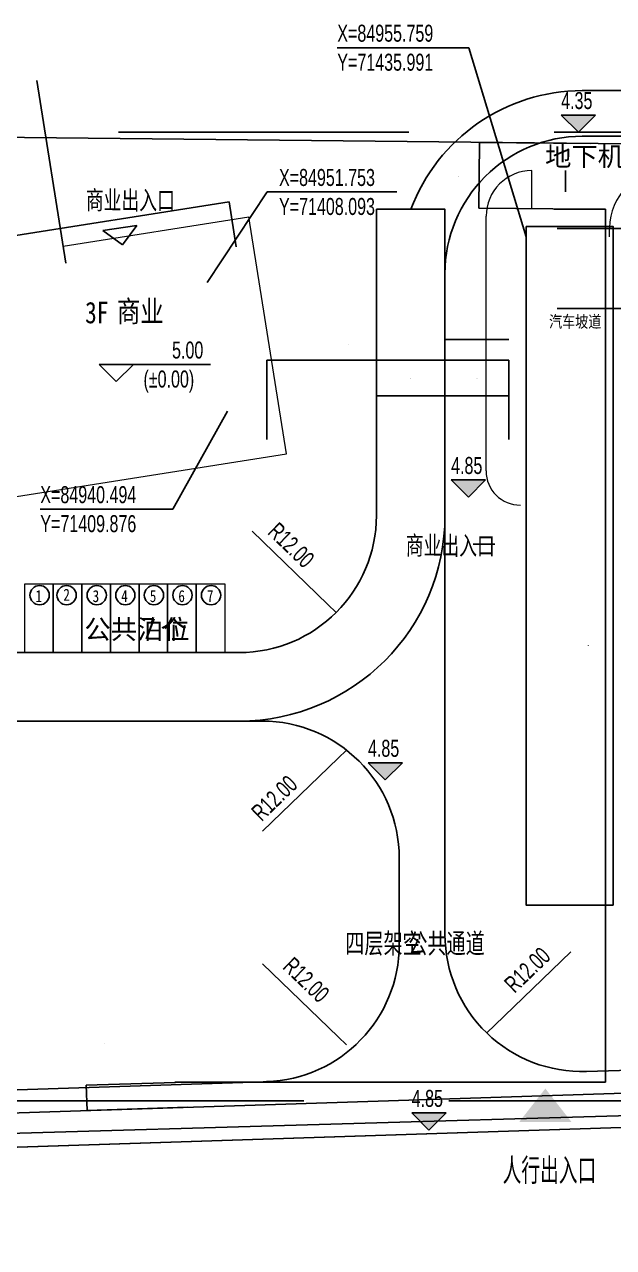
# Model space of a CAD drawing. Header units: metres. Extents: x 71066629 to 71646772, y 84793253 to 85208804.
# Drawn here: x 71392108 to 71443636, y 84867276 to 84974339 of the extents above; entities that cross this region are included whole.
import ezdxf

# ---------------------------------------------------------------- set-up
doc = ezdxf.new("R2010")
doc.units = ezdxf.units.M
doc.header["$LTSCALE"] = 1000
doc.linetypes.add('DASHEDX2', pattern=[38.099999999999994, 25.4, -12.7])
for name, color, linetype in [('A_ABOVE', 21, 'CONTINUOUS'), ('A_N_PUB_TEXT', 7, 'CONTINUOUS'), ('A_N_RMNAME', 7, 'CONTINUOUS'), ('A_SITEP_TEX_1', 7, 'CONTINUOUS'), ('A_SITEP_TEX_2', 7, 'CONTINUOUS'), ('DIM_COOR', 3, 'CONTINUOUS'), ('G-ANNO-DIMS', 3, 'CONTINUOUS'), ('G-ANNO-LEVL', 3, 'CONTINUOUS'), ('G-ANNO-TEXT', 7, 'CONTINUOUS'), ('G-BLDG-MULT', 1, 'CONTINUOUS'), ('G-BSMT-OTLN', 5, 'DASHEDX2'), ('G-FRIE-FLWL', 6, 'CONTINUOUS'), ('G-PLTG', 105, 'CONTINUOUS'), ('G-STRU', 134, 'CONTINUOUS'), ('G_DRIV_ROAD', 145, 'CONTINUOUS'), ('G_N_PUB_TEXT', 7, 'CONTINUOUS'), ('PROMPT', 1, 'CONTINUOUS'), ('PUB_DIM', 3, 'CONTINUOUS'), ('PUB_TEXT', 7, 'CONTINUOUS')]:
    doc.layers.add(name, color=color, linetype=linetype)
doc.layers.add('G-PARG', color=35, linetype='CONTINUOUS', lineweight=13)
doc.layers.add('G-ROAD-园区', color=175, linetype='CONTINUOUS', lineweight=13)
doc.styles.add('_TCH_DIM', font='_TCH_DIM')
doc.styles.add('GAD A', font='GAD A')
doc.styles.add('HZ1', font='HZ1')
doc.styles.get("Standard").update_dxf_attribs({"font": 'STANDARD'})
doc.styles.add('黑体', font='黑体')
doc.dimstyles.get("Standard").update_dxf_attribs({"dimtxt": 2, "dimasz": 1, "dimexe": 0.18, "dimexo": 0.0625, "dimgap": 1, "dimtad": 0, "dimtoh": 1, "dimdec": 1, "dimzin": 0, "dimdsep": 46, "dimtxsty": 'STANDARD', "dimcen": 0.09, "dimadec": 0, "dimazin": 0, "dimtfac": 1, "dimtdec": 4, "dimtofl": 0, "dimtmove": 0, "dimatfit": 3, "dimtolj": 1, "dimtzin": 0, "dimarcsym": 0})

# ---------------------------------------------------------------- blocks, each defined once
blk = doc.blocks.new('*D27')
at = {"layer": 'G-FRIE-FLWL', "color": 0, "linetype": 'ByBlock', "lineweight": -2}
for p, q in [((71428891.60093416, 84937999.8447111), (71428891.59912895, 84941826.91158427)), ((71428891.59912904, 84941826.73158427), (71434491.4511428, 84941826.73422569)), ((71434491.45294793, 84937999.84735252), (71434491.45114271, 84941826.9142257))]:
    blk.add_line(p, q, dxfattribs=at)
for points in [[(71428891.59912904, 84941826.73158427), (71428892.59912896, 84941826.8980986), (71428892.59912911, 84941826.56507087)], [(71434491.4511428, 84941826.73422569), (71434490.45114288, 84941826.56771135), (71434490.45114273, 84941826.90073909)]]:
    blk.add_solid(points, dxfattribs=at)
at = {"layer": 'G-FRIE-FLWL', "color": 0, "linetype": 'CONTINUOUS', "lineweight": -2, "insert": (71431691.52694108, 84943326.73422569), "char_height": 2, "width": 7.777777777778274, "attachment_point": 5, "rotation": 2.70261566831252e-05}
blk.add_mtext('5599.9', dxfattribs=at)
blk = doc.blocks.new('*D28')
at = {"layer": 'G-FRIE-FLWL', "color": 0, "linetype": 'ByBlock', "lineweight": -2}
for p, q in [((71422891.60093416, 84937999.84188092), (71422891.59912895, 84941826.90865973)), ((71422891.59912904, 84941826.72865972), (71428891.59912904, 84941826.7314899)), ((71428891.60093416, 84937999.8447111), (71428891.59912895, 84941826.9114899))]:
    blk.add_line(p, q, dxfattribs=at)
for points in [[(71422891.59912904, 84941826.72865972), (71422892.59912896, 84941826.89517406), (71422892.59912911, 84941826.56214632)], [(71428891.59912904, 84941826.7314899), (71428890.59912911, 84941826.56497556), (71428890.59912896, 84941826.8980033)]]:
    blk.add_solid(points, dxfattribs=at)
at = {"layer": 'G-FRIE-FLWL', "color": 0, "linetype": 'CONTINUOUS', "lineweight": -2, "insert": (71425891.60093419, 84943326.7314899), "char_height": 2, "width": 7.777777777777901, "attachment_point": 5, "rotation": 2.702620477311198e-05}
blk.add_mtext('6000.0', dxfattribs=at)
blk = doc.blocks.new('*D45')
at = {"layer": 'PUB_DIM', "color": 0, "linetype": 'ByBlock', "lineweight": -2}
for p, q in [((71438695.10927108, 84956470.61214869), (71492749.08907273, 84956470.61214869)), ((71492748.90907273, 84949470.61214869), (71492748.90907273, 84956470.61214869)), ((71438695.10927108, 84949470.61214869), (71492749.08907273, 84949470.61214869))]:
    blk.add_line(p, q, dxfattribs=at)
for points in [[(71492748.90907273, 84956470.61214869), (71492749.07558659, 84956469.61214869), (71492748.74255887, 84956469.61214869)], [(71492748.90907273, 84949470.61214869), (71492748.74255887, 84949471.61214869), (71492749.07558659, 84949471.61214869)]]:
    blk.add_solid(points, dxfattribs=at)
at = {"layer": 'PUB_DIM', "color": 0, "linetype": 'CONTINUOUS', "lineweight": -2, "insert": (71491248.90907271, 84952970.6121487), "char_height": 2, "width": 7.777777777777777, "attachment_point": 5, "rotation": 90}
blk.add_mtext('7000.0', dxfattribs=at)
blk = doc.blocks.new('*D46')
at = {"layer": 'PUB_DIM', "color": 0, "linetype": 'ByBlock', "lineweight": -2}
for p, q in [((71438695.10927108, 84949470.61214869), (71492749.08907273, 84949470.61214869)), ((71492748.90907273, 84822229.99999999), (71492748.90907273, 84949470.61214869)), ((71438695.10927108, 84822229.99999999), (71492749.08907273, 84822229.99999999))]:
    blk.add_line(p, q, dxfattribs=at)
for points in [[(71492748.90907273, 84949470.61214869), (71492749.07558659, 84949469.61214869), (71492748.74255887, 84949469.61214869)], [(71492748.90907273, 84822229.99999999), (71492748.74255887, 84822230.99999999), (71492749.07558659, 84822230.99999999)]]:
    blk.add_solid(points, dxfattribs=at)
at = {"layer": 'PUB_DIM', "color": 0, "linetype": 'CONTINUOUS', "lineweight": -2, "insert": (71489963.92452511, 84864797.15771204), "char_height": 2, "width": 10.66666666666679, "attachment_point": 5, "rotation": 90}
blk.add_mtext('127240.6', dxfattribs=at)
blk = doc.blocks.new('*D72')
at = {"layer": 'G-ANNO-DIMS', "color": 0, "linetype": 'ByBlock', "lineweight": -2}
for p, q in [((71371492.511288, 84952708.64645292), (71410012.35735434, 84958809.58654584)), ((71410634.34899807, 84954882.48318045), (71410012.32919616, 84958809.76432975)), ((71372114.50293173, 84948781.54308753), (71371492.48312981, 84952708.82423683))]:
    blk.add_line(p, q, dxfattribs=at)
for points in [[(71410012.35735434, 84958809.58654584), (71410011.39571448, 84958809.26564768), (71410011.3436175, 84958809.59457529)], [(71371492.511288, 84952708.64645292), (71371493.47292787, 84952708.96735108), (71371493.52502485, 84952708.63842347)]]:
    blk.add_solid(points, dxfattribs=at)
at = {"layer": 'G-ANNO-DIMS', "color": 0, "linetype": 'CONTINUOUS', "lineweight": -2, "insert": (71390517.78277998, 84957240.64903504), "char_height": 2, "width": 6.22222222222247, "attachment_point": 5, "rotation": 8.999993952544598}
blk.add_mtext('39.00', dxfattribs=at)
blk = doc.blocks.new('*D73')
at = {"layer": 'G-ANNO-DIMS', "color": 0, "linetype": 'ByBlock', "lineweight": -2}
for p, q in [((71413308.30562595, 84937999.84706962), (71413308.30562595, 84944966.45325671)), ((71413308.30562595, 84944966.2732567), (71434491.45224041, 84944966.2732567)), ((71434491.45224041, 84937999.84706962), (71434491.45224041, 84944966.45325671))]:
    blk.add_line(p, q, dxfattribs=at)
for points in [[(71413308.30562595, 84944966.2732567), (71413309.30562595, 84944966.43977056), (71413309.30562595, 84944966.10674284)], [(71434491.45224041, 84944966.2732567), (71434490.45224041, 84944966.10674284), (71434490.45224041, 84944966.43977056)]]:
    blk.add_solid(points, dxfattribs=at)
at = {"layer": 'G-ANNO-DIMS', "color": 0, "linetype": 'CONTINUOUS', "lineweight": -2, "insert": (71420429.81107832, 84946341.2732567), "char_height": 2, "width": 5.333333333333334, "attachment_point": 5}
blk.add_mtext('21.18', dxfattribs=at)
blk = doc.blocks.new('*D75')
at = {"layer": 'G-ANNO-DIMS', "color": 0, "linetype": 'ByBlock', "lineweight": -2}
for p, q in [((71431845.73558848, 84958261.49339211), (71431906.27730443, 84964017.70352125)), ((71441620.98698708, 84963915.52775267), (71431906.09731439, 84964017.70541432)), ((71441560.44527113, 84958159.31762353), (71431845.55559844, 84958261.49528518))]:
    blk.add_line(p, q, dxfattribs=at)
for points in [[(71431906.27730443, 84964017.70352125), (71431906.43329203, 84964016.70182532), (71431906.10028271, 84964016.7053278)], [(71431845.73558848, 84958261.49339211), (71431845.57960087, 84958262.49508804), (71431845.91261019, 84958262.49158557)]]:
    blk.add_solid(points, dxfattribs=at)
at = {"layer": 'G-ANNO-DIMS', "color": 0, "linetype": 'CONTINUOUS', "lineweight": -2, "insert": (71430082.96959966, 84961043.37330994), "char_height": 2, "width": 4.666666666666915, "attachment_point": 5, "rotation": 89.39740613482307}
blk.add_mtext('5.76', dxfattribs=at)
blk = doc.blocks.new('*D76')
at = {"layer": 'G-ANNO-DIMS', "color": 0, "linetype": 'ByBlock', "lineweight": -2}
for p, q in [((71406291.39203312, 84881759.3124185), (71397512.10416429, 84881474.68046522)), ((71397512.28406976, 84881474.68629791), (71397583.85283135, 84879267.19429582)), ((71406362.9607947, 84879551.82041642), (71397583.67292587, 84879267.18846314))]:
    blk.add_line(p, q, dxfattribs=at)
for points in [[(71397512.28406976, 84881474.68629791), (71397512.48290001, 84881473.69221874), (71397512.15004717, 84881473.68142736)], [(71397583.85283135, 84879267.19429582), (71397583.6540011, 84879268.188375), (71397583.98685394, 84879268.19916637)]]:
    blk.add_solid(points, dxfattribs=at)
at = {"layer": 'G-ANNO-DIMS', "color": 0, "linetype": 'CONTINUOUS', "lineweight": -2, "insert": (71399119.72444117, 84885128.6923806), "char_height": 2, "width": 4.222222222222221, "attachment_point": 5, "rotation": 271.8569273005759}
blk.add_mtext('2.21', dxfattribs=at)
blk = doc.blocks.new('*D77')
at = {"layer": 'G-ANNO-DIMS', "color": 0, "linetype": 'ByBlock', "lineweight": -2}
for p, q in [((71438456.75516558, 84958159.3169662), (71442936.6552814, 84958159.3169662)), ((71442936.47528139, 84881759.31444374), (71442936.47528139, 84958159.3169662)), ((71438456.75516558, 84881759.31444374), (71442936.6552814, 84881759.31444374))]:
    blk.add_line(p, q, dxfattribs=at)
for points in [[(71442936.47528139, 84958159.3169662), (71442936.64179525, 84958158.3169662), (71442936.30876753, 84958158.3169662)], [(71442936.47528139, 84881759.31444374), (71442936.30876753, 84881760.31444374), (71442936.64179525, 84881760.31444374)]]:
    blk.add_solid(points, dxfattribs=at)
at = {"layer": 'G-ANNO-DIMS', "color": 0, "linetype": 'CONTINUOUS', "lineweight": -2, "insert": (71441436.47528137, 84919959.31570499), "char_height": 2, "width": 6.444444444444569, "attachment_point": 5, "rotation": 90}
blk.add_mtext('76.40', dxfattribs=at)
blk = doc.blocks.new('*D82')
at = {"layer": 'G-ANNO-DIMS', "color": 0, "linetype": 'ByBlock', "lineweight": -2}
for p, q in [((71321068.77615982, 84884851.51824996), (71321068.77615987, 84856704.26689549)), ((71460491.45304935, 84884851.51825021), (71460491.45304939, 84856704.26689574)), ((71321068.77615987, 84856704.4468955), (71460491.45304939, 84856704.44689575))]:
    blk.add_line(p, q, dxfattribs=at)
for points in [[(71321068.77615987, 84856704.4468955), (71321069.77615987, 84856704.61340936), (71321069.77615987, 84856704.28038163)], [(71460491.45304939, 84856704.44689575), (71460490.45304939, 84856704.28038189), (71460490.45304939, 84856704.61340961)]]:
    blk.add_solid(points, dxfattribs=at)
at = {"layer": 'G-ANNO-DIMS', "color": 0, "linetype": 'CONTINUOUS', "lineweight": -2, "insert": (71390780.11460459, 84858204.44689575), "char_height": 2, "width": 10.66666666666691, "attachment_point": 5}
blk.add_mtext('139422.7', dxfattribs=at)

msp = doc.modelspace()

# ---------------------------------------------------------------- hatches: boundary and pattern name
at = {"layer": 'A_SITEP_TEX_2'}
msp.add_hatch(color=256, dxfattribs=at).paths.add_polyline_path([(71435395.34987354, 84878278.90109177), (71437672.46957526, 84881193.87907848), (71439949.58927695, 84878278.90109177)], flags=0)
at = {"layer": 'G-ANNO-LEVL'}
for points in [[(71440566.61427319, 84964907.75520454), (71439066.61427319, 84966407.75520454), (71442066.61427319, 84966407.75520454)], [(71430939.12810715, 84932964.19262102), (71429439.12810715, 84934464.19262102), (71432439.12810715, 84934464.19262102)], [(71423667.30235493, 84908206.86776574), (71422167.30235493, 84909706.86776574), (71425167.30235493, 84909706.86776574)], [(71427491.66082053, 84877563.52289817), (71425991.66082053, 84879063.52289817), (71428991.66082053, 84879063.52289817)]]:
    msp.add_hatch(color=256, dxfattribs=at).paths.add_polyline_path(points, flags=0)
at = {"layer": 'G-FRIE-FLWL'}
h = msp.add_hatch(dxfattribs=at)
h.set_pattern_fill('AR-HBONE', color=256, scale=1000, style=0)
h.set_pattern_definition([])
edge = h.paths.add_edge_path(flags=0)
edge.add_line((71422891.60093419, 84958159.31384698), (71422891.60093419, 84931359.31444366))
edge.add_arc((71410891.60093419, 84931359.31444366), 12000, 269.99999999999994, 0, ccw=False)
edge.add_line((71410891.60093419, 84919359.31444366), (71325291.53878017, 84919359.31444366))
edge.add_line((71325291.53878017, 84919359.31444366), (71325291.53878017, 84913359.31444366))
edge.add_line((71325291.53878017, 84913359.31444366), (71410891.60093419, 84913359.31444366))
edge.add_arc((71410891.60093419, 84931359.31444366), 18000, 270, 0)
edge.add_line((71428891.60093419, 84931359.31444366), (71428891.60093419, 84958159.31515174))
edge.add_line((71428891.60093419, 84958159.31515174), (71422891.60093419, 84958159.31384698))
at = {"layer": 'G-PLTG'}
h = msp.add_hatch(dxfattribs=at)
h.set_pattern_fill('CROSS', color=256, scale=500, style=0)
h.set_pattern_definition([])
edge = h.paths.add_edge_path(flags=0)
edge.add_line((71409631.08731812, 84925359.31472863), (71409631.08731812, 84919359.31444366))
edge.add_line((71409631.08731812, 84919359.31444366), (71410891.6009342, 84919359.31444366))
edge.add_arc((71410891.60093422, 84931359.31444363), 11999.99999998405, 269.9999999999288, 7.124442486478278e-11)
edge.add_line((71422891.60093419, 84931359.31444365), (71422891.60093419, 84958159.31384698))
edge.add_line((71422891.60093419, 84958159.31384698), (71425908.20844707, 84958159.3164568))
edge.add_arc((71440891.60093418, 84952547.01304583), 15999.99999998386, 89.99999999994668, 159.4656444552544, ccw=False)
edge.add_line((71440891.60093419, 84968547.01304582), (71440895.56000029, 84968923.43475756))
edge.add_line((71440895.56000029, 84968923.43475756), (71393183.1260437, 84969425.16255514))
edge.add_line((71393183.1260437, 84969425.16255514), (71395480.64009765, 84954919.22969548))
edge.add_line((71395480.64009765, 84954919.22969548), (71411739.36606857, 84957494.3589088))
edge.add_line((71411739.36606857, 84957494.3589088), (71415024.48983455, 84936752.90375584))
edge.add_line((71415024.48983455, 84936752.90375584), (71377986.01636304, 84930886.58586451))
edge.add_line((71377986.01636304, 84930886.58586451), (71375874.151085, 84944220.37846254))
edge.add_line((71375874.151085, 84944220.37846254), (71372911.40746148, 84943751.12597188))
edge.add_line((71372911.40746148, 84943751.12597188), (71375234.42599459, 84929084.16419035))
edge.add_line((71375234.42599459, 84929084.16419035), (71248287.88398631, 84908977.80718318))
edge.add_line((71248287.88398631, 84908977.80718318), (71250400.77289625, 84908977.80718316))
edge.add_line((71250400.77289625, 84908977.80718316), (71312900.77586555, 84908999.99310528))
edge.add_line((71312900.77586555, 84908999.99310528), (71315788.8264913, 84908999.99310528))
edge.add_arc((71329846.56562638, 84901359.31444365), 16000.00000001491, 106.54027015576659, 151.4749840085536, ccw=False)
edge.add_line((71325291.53878017, 84916697.23250416), (71325291.53878017, 84919359.31444368))
edge.add_line((71325291.53878017, 84919359.31444368), (71392131.08648655, 84919359.31444366))
edge.add_line((71392131.08648655, 84919359.31444366), (71392131.08648655, 84925359.31472863))
edge.add_line((71392131.08648655, 84925359.31472863), (71409631.08731812, 84925359.31472863))

# ---------------------------------------------------------------- linework, layer by layer
at = {"layer": 'A_ABOVE'}
msp.add_lwpolyline([(71435991.66082054, 84956659.53701398), (71443591.66082054, 84956659.53701398), (71443591.66082054, 84897259.53701398), (71435991.66082054, 84897259.53701398)], close=True, dxfattribs=at)
at = {"layer": 'A_SITEP_TEX_2'}
for points in [[(71439443.79760166, 84961547.46326284), (71439443.79760164, 84959675.44495712)], [(71431371.40429573, 84928846.62447229), (71433243.42260145, 84928846.62447228)]]:
    msp.add_lwpolyline(points, dxfattribs=at)
at = {"layer": 'DIM_COOR', "color": 3}
for p, q in [((71430968.78375955, 84972304.26716185), (71419473.78375955, 84972304.26716185)), ((71435991.45304935, 84955759.31444374), (71430968.78375955, 84972304.26716185)), ((71408092.58430767, 84951753.19327857), (71413343.36002858, 84959675.81624082)), ((71413343.36002858, 84959675.81624082), (71424673.36002858, 84959675.81624082)), ((71409875.93720916, 84940493.54619579), (71405099.7879911, 84931910.72761153)), ((71405099.7879911, 84931910.72761153), (71393494.7879911, 84931910.72761153))]:
    msp.add_line(p, q, dxfattribs=at)
at = {"layer": 'G-ANNO-DIMS'}
msp.add_line((71405273.90136874, 84881759.31444374), (71440716.72254997, 84881759.31444374), dxfattribs=at)
at = {"layer": 'G-ANNO-LEVL'}
for p, q in [((71440566.61427319, 84964907.75520454), (71439066.61427319, 84966407.75520454)), ((71439066.61427319, 84966407.75520454), (71442066.61427319, 84966407.75520454)), ((71440566.61427319, 84964907.75520454), (71442066.61427319, 84966407.75520454)), ((71400140.62515384, 84943070.97321245), (71398640.62515384, 84944570.97321245)), ((71398640.62515384, 84944570.97321245), (71408368.12515384, 84944570.97321245)), ((71400140.62515384, 84943070.97321245), (71401640.62515384, 84944570.97321245)), ((71430939.12810715, 84932964.19262102), (71429439.12810715, 84934464.19262102)), ((71429439.12810715, 84934464.19262102), (71432439.12810715, 84934464.19262102)), ((71430939.12810715, 84932964.19262102), (71432439.12810715, 84934464.19262102)), ((71423667.30235493, 84908206.86776574), (71422167.30235493, 84909706.86776574)), ((71422167.30235493, 84909706.86776574), (71425167.30235493, 84909706.86776574)), ((71423667.30235493, 84908206.86776574), (71425167.30235493, 84909706.86776574)), ((71427491.66082053, 84877563.52289817), (71425991.66082053, 84879063.52289817)), ((71425991.66082053, 84879063.52289817), (71428991.66082053, 84879063.52289817)), ((71427491.66082053, 84877563.52289817), (71428991.66082053, 84879063.52289817))]:
    msp.add_line(p, q, dxfattribs=at)
at = {"layer": 'G-ANNO-LEVL', "color": 2}
for p, q in [((71401935.84263454, 84956750.70825751), (71398967.5544139, 84956315.66223793)), ((71400669.221534, 84955049.04113738), (71398967.5544139, 84956315.66223793)), ((71400669.221534, 84955049.04113738), (71401935.84263454, 84956750.70825751))]:
    msp.add_line(p, q, dxfattribs=at)
at = {"layer": 'G-ANNO-TEXT'}
for centre in [(71393430.43115114, 84924383.32607032), (71395789.56865829, 84924383.32607032), (71398430.43138862, 84924383.32607035), (71400930.43150742, 84924383.32607035), (71403430.43162622, 84924383.32607034), (71405930.43174502, 84924383.32607034), (71408430.43186377, 84924383.3260704)]:
    msp.add_circle(centre, 843.0239244699478, dxfattribs=at)
at = {"layer": 'G-BLDG-MULT', "linetype": 'CONTINUOUS'}
msp.add_lwpolyline([(71145082.79575674, 84947145.12666807), (71143693.33235765, 84875999.9938224), (71281870.00155957, 84875999.9938224), (71296811.97524382, 84875999.9938224), (71311745.97886819, 84876484.25767349), (71466129.69457245, 84881489.50857842), (71464935.39275454, 84925672.05841234), (71467623.38280195, 84955755.6963428), (71467410.20367815, 84963644.28618982), (71369769.25753938, 84964671.2380025), (71337717.67522971, 84964938.77084923), (71266511.91956227, 84965533.62162936), (71265268.49167566, 84965533.21577299), (71264047.08773825, 84965511.40091997), (71262826.13978685, 84965468.2778108), (71261606.21354225, 84965403.8462902), (71260387.0226897, 84965318.13707063), (71259170.08246394, 84965211.39492309), (71257955.46283387, 84965083.20753558), (71256754.52732906, 84964935.27683498), (71254843.75500356, 84964656.75016157), (71145082.79575674, 84947145.12666807)], dxfattribs=at)
at = {"layer": 'G-BSMT-OTLN'}
msp.add_lwpolyline([(71463841.627497, 84964909.49311301), (71234641.6274747, 84964909.493113), (71234641.6274747, 84958909.493113), (71195336.43846828, 84958909.493113), (71145191.62747468, 84950909.22547415), (71145191.62747468, 84880109.49311301), (71249141.62749693, 84880109.493113), (71249141.62749693, 84877109.493113), (71391141.62749693, 84877109.493113), (71391141.62749693, 84880109.493113), (71463841.6274969, 84880109.49311288)], close=True, dxfattribs=at)
at = {"layer": 'G-FRIE-FLWL', "linetype": 'CONTINUOUS'}
for p, q in [((71456851.16922353, 84968547.01304579), (71440891.56813928, 84968547.01304579)), ((71450657.67167707, 84968547.01304579), (71441491.60773398, 84968547.01304579)), ((71451491.60093415, 84964547.01304579), (71440891.60093424, 84964547.01304582)), ((71425908.20844696, 84958159.3164565), (71422891.60093419, 84958159.31384698)), ((71422891.60093419, 84958159.31384698), (71422891.60093419, 84931359.31444366)), ((71428891.60093419, 84952547.01304582), (71428891.6009342, 84894678.6304497)), ((71410891.60093419, 84919359.31444366), (71325291.53878017, 84919359.31444368)), ((71413491.61258925, 84913359.31444366), (71329846.56562637, 84913359.31444366)), ((71424891.6009342, 84901359.31444366), (71424891.6009342, 84893790.29960577)), ((71451880.44679776, 84883028.59313402), (71441280.44679786, 84882684.93215041)), ((71413880.4584529, 84881796.60130648), (71330235.41149002, 84879084.7579939)), ((71450769.17940448, 84878990.46323273), (71312104.58973289, 84874999.99709417)), ((71450801.58322646, 84877990.98837446), (71328608.60017498, 84874029.38830411))]:
    msp.add_line(p, q, dxfattribs=at)
msp.add_lwpolyline([(71422891.60093419, 84958159.31384698), (71422891.60093419, 84931359.31444366, -0.414213562373095), (71410891.60093419, 84919359.31444366), (71325291.53878017, 84919359.31444366), (71325291.53878017, 84913359.31444366), (71410891.60093419, 84913359.31444366, 0.414213562373095), (71428891.60093419, 84931359.31444366), (71428891.60093419, 84958159.31515174), (71422891.60093419, 84958159.31384698)], format="xyb", dxfattribs=at)
for centre, radius, start, end in [((71440891.60093419, 84952547.01304582), 16000, 90, 159.4656444551995), ((71440891.60093419, 84952547.01304582), 12000, 90, 180.0000000000148), ((71410891.60093419, 84931359.31444366), 12000, 270, 0), ((71412891.6009342, 84901359.31444366), 12000, 0, 90), ((71412891.6009342, 84893790.29960577), 12000, 271.8569272986689, 0), ((71440891.6009342, 84894678.6304497), 12000, 180.0000000000122, 271.8569272986707)]:
    msp.add_arc(centre, radius, start, end, dxfattribs=at)
at = {"layer": 'G-PARG'}
for points in [[(71392131.08648658, 84919359.31444366), (71392131.08648658, 84925359.31472863), (71394631.08660533, 84925359.31472865), (71394631.08660536, 84919359.31444366), (71392131.08648658, 84919359.31444366)], [(71394631.08660536, 84919359.31444359), (71394631.08660537, 84925359.31472857), (71397131.08672412, 84925359.31472857), (71397131.08672416, 84919359.3144436), (71394631.08660536, 84919359.31444359)], [(71397131.08672416, 84919359.31444359), (71397131.08672418, 84925359.31472857), (71399631.08684292, 84925359.31472857), (71399631.08684297, 84919359.3144436), (71397131.08672416, 84919359.31444359)], [(71399631.08684292, 84919359.31444371), (71399631.08684292, 84925359.31472868), (71402131.08696167, 84925359.31472869), (71402131.0869617, 84919359.31444371), (71399631.08684292, 84919359.31444371)], [(71402131.0869617, 84919359.31444363), (71402131.08696172, 84925359.31472862), (71404631.08708046, 84925359.31472862), (71404631.08708051, 84919359.31444365), (71402131.0869617, 84919359.31444363)], [(71404631.08708051, 84919359.31444363), (71404631.08708052, 84925359.31472862), (71407131.08719927, 84925359.31472862), (71407131.08719932, 84919359.31444365), (71404631.08708051, 84919359.31444363)], [(71407131.08719932, 84919359.31444363), (71407131.08719933, 84925359.31472862), (71409631.08731808, 84925359.31472862), (71409631.08731812, 84919359.31444365), (71407131.08719932, 84919359.31444363)]]:
    msp.add_lwpolyline(points, dxfattribs=at)
at = {"layer": 'G-ROAD-园区'}
for p, q in [((71440891.60093424, 84968547.01304582), (71452886.04689918, 84968547.01304582)), ((71436491.45304935, 84958159.31444374), (71436491.45304935, 84961547.01304577)), ((71436491.45304935, 84960159.31444374), (71436486.96564846, 84960159.31444374)), ((71422891.60093419, 84958159.31384698), (71425908.20844696, 84958159.3164565)), ((71422891.60093419, 84931359.31444366), (71422891.60093419, 84958159.31384698)), ((71395480.64009711, 84954919.22969541), (71411739.36606857, 84957494.3589088)), ((71415024.48983447, 84936752.90375583), (71411739.36606857, 84957494.3589088)), ((71432491.45224041, 84935259.3169662), (71432491.45224041, 84957547.01865779)), ((71443291.4533817, 84955739.79749031), (71443291.4533817, 84956547.0130458)), ((71377986.01636304, 84930886.58586451), (71415024.48983447, 84936752.90375583)), ((71325291.53878017, 84919359.31444368), (71410891.60093419, 84919359.31444366))]:
    msp.add_line(p, q, dxfattribs=at)
msp.add_lwpolyline([(71436491.45304935, 84961547.01304579, 0.4142123888163369), (71432491.45224042, 84957547.01865779, 0.4142123888163369)], format="xyb", dxfattribs=at)
for centre, radius, start, end in [((71440891.60093419, 84952547.01304582), 16000, 90, 159.4656444552024), ((71448291.4533817, 84956547.0130458), 5000, 90, 180), ((71435491.45224041, 84935259.3169662), 2999.996835872531, 180, 270), ((71410891.60093419, 84931359.31444366), 12000, 270, 0)]:
    msp.add_arc(centre, radius, start, end, dxfattribs=at)
at = {"layer": 'G-STRU'}
for p, q in [((71393183.11110567, 84969425.25687027), (71393183.1260437, 84969425.16255514)), ((71393183.1260437, 84969425.16255514), (71395715.29179426, 84953437.69718443))]:
    msp.add_line(p, q, dxfattribs=at)
at = {"layer": 'G_DRIV_ROAD'}
msp.add_line((71471208.19091797, 84878652.58789062), (71311843.2006836, 84873485.83984375), dxfattribs=at)
at = {"layer": 'PROMPT'}
msp.add_line((71434491.60093419, 84946754.31444368), (71428891.60093419, 84946754.31444368), dxfattribs=at)
at = {"layer": 'PUB_DIM'}
for points in [[(71412029.47927804, 84929978.71390131), (71418658.00108285, 84923569.16597345), (71419376.88230844, 84922874.0330694)], [(71412931.80281475, 84903711.02265197), (71419560.32461956, 84910120.57057983), (71420279.20584515, 84910815.70348388)], [(71439892.3324831, 84893161.64814857), (71433263.81067829, 84886752.10022071), (71432544.9294527, 84886056.96731666)], [(71412931.80281475, 84892120.77769661), (71419560.32461956, 84885711.22976875), (71420279.20584515, 84885016.0968647)]]:
    msp.add_lwpolyline(points, dxfattribs=at)

# ---------------------------------------------------------------- texts
at = {"layer": 'A_N_PUB_TEXT', "style": '_TCH_DIM', "width": 0.7058823529411765}
for s, p in [('4.35', (71439056.61427319, 84966932.75520454)), ('5.00', (71405018.12515384, 84945095.97321245)), ('(%%P0.00)', (71402518.12515384, 84942558.47321245)), ('4.85', (71429429.12810715, 84934989.19262102)), ('4.85', (71422157.30235493, 84910231.86776574)), ('4.85', (71425981.66082053, 84879588.52289817))]:
    msp.add_text(s, height=1487.5, dxfattribs=at).set_placement(p)
at = {"layer": 'A_N_RMNAME', "style": 'GAD A', "width": 0.8}
msp.add_text('汽车坡道', height=1050, dxfattribs=at).set_placement((71437992.12910835, 84947804.3327696))
at = {"layer": 'A_SITEP_TEX_1', "color": 60, "style": 'HZ1', "width": 0.6}
msp.add_text('人行出入口', height=2000, dxfattribs=at).set_placement((71433934.68021503, 84873056.438738))
at = {"layer": 'G-ANNO-TEXT'}
for s, height, p in [('地下机动车入口', 1687.943262411348, (71437650.20247729, 84961942.9883463)), ('公共泊位', 1687.943262411348, (71397349.30271678, 84920546.24800323)), ('7', 1750, (71402264.1963338, 84920546.24800323)), ('个', 1687.943262411348, (71404014.1963338, 84920546.24800323))]:
    msp.add_text(s, height=height, dxfattribs=at).set_placement(p)
for s, height, style, width, p in [('3F', 1877.637130801688, '黑体', 0.8, (71397409.99074481, 84948182.1549488)), ('商业', 1877.637130801688, '黑体', 0.8, (71400187.50674723, 84948291.6926156)), ('2', 1051.476793248945, '黑体', 0.8, (71395510.32538207, 84923891.21541318)), ('3', 1051.476793248945, '黑体', 0.8, (71398069.54785925, 84923774.06784375)), ('6', 1051.476793248945, '黑体', 0.8, (71405569.54821566, 84923774.06784374)), ('1', 1051.476793248945, '黑体', 0.8, (71393069.54762177, 84923774.06784372)), ('4', 1051.476793248945, '黑体', 0.8, (71400569.54797806, 84923774.06784375)), ('5', 1051.476793248945, '黑体', 0.8, (71403069.54809685, 84923774.06784374)), ('7', 1051.476793248945, '黑体', 0.8, (71408069.5483344, 84923774.0678438)), ('四层架空', 1750, 'GAD A', 0.7, (71420169.99619782, 84893025.86072111)), ('公共通道', 1750, 'GAD A', 0.7, (71425687.31903248, 84893025.86072111))]:
    msp.add_text(s, height=height, dxfattribs=dict(at, style=style, width=width)).set_placement(p)
at = {"layer": 'G_N_PUB_TEXT', "style": 'GAD A', "width": 0.7}
for p in [(71397471.9313824, 84958153.62554513), (71425458.34289588, 84927924.9919237)]:
    msp.add_text('商业出入口', height=1631.004444280777, rotation=359.7954958638621, dxfattribs=at).set_placement(p)
at = {"layer": 'PUB_DIM', "color": 7, "style": '_TCH_DIM', "width": 0.7058823529411765}
for rotation, p in [(315.9621887606444, (71413305.96947312, 84929802.14106515)), (44.03781086173225, (71412852.44078061, 84904512.38286994)), (315.9621886347472, (71414618.9080013, 84891749.74258573)), (44.03781141064951, (71434985.49214013, 84889474.65399812))]:
    msp.add_text('R12.00', height=1487.5, rotation=rotation, dxfattribs=at).set_placement(p)
at = {"layer": 'PUB_TEXT', "color": 3, "style": '_TCH_DIM', "width": 0.7058823529411765}
for s, p in [('X=84955.759', (71419473.78375955, 84972829.26716185)), ('Y=71435.991', (71419473.78375955, 84970291.76716185)), ('X=84951.753', (71414373.36002858, 84960200.81624082)), ('Y=71408.093', (71414373.36002858, 84957663.31624082)), ('X=84940.494', (71393494.7879911, 84932435.72761153)), ('Y=71409.876', (71393494.7879911, 84929898.22761153))]:
    msp.add_text(s, height=1487.5, dxfattribs=at).set_placement(p)

# ---------------------------------------------------------------- dimensions: what is measured, and where the dimension line sits
at = {"layer": 'G-ANNO-DIMS'}
for p1, p2, distance, text, picture, middle in [((71441560.50776768, 84958159.3169662), (71441621.04948363, 84963915.52709535), 9715.309491508391, '5.76', '*D75', (71430082.96959966, 84961043.37330994)), ((71372114.51270887, 84948781.48135701), (71410634.35877521, 84954882.42144993), 3976.1176363510676, '39.00', '*D72', (71390517.78277998, 84957240.64903504)), ((71438456.69266558, 84881759.31444374), (71438456.69266558, 84958159.3169662), -4479.782615810633, '76.40', '*D77', (71441436.47528137, 84919959.31570499)), ((71413308.30562595, 84937999.78456962), (71434491.45224041, 84937999.78456962), 6966.488687083124, '21.18', '*D73', (71420429.81107832, 84946341.2732567)), ((71406291.45450029, 84881759.31444374), (71406363.02326187, 84879551.82244165), -8783.783161578072, '2.21', '*D76', (71399119.72444117, 84885128.6923806))]:
    dim = msp.add_aligned_dim(p1=p1, p2=p2, distance=distance, text=text, dimstyle='Standard', dxfattribs=at)
    dim.commit()
    dim.dimension.update_dxf_attribs({"geometry": picture, "text_midpoint": middle})
dim = msp.add_aligned_dim(p1=(71321068.77615982, 84884851.58074996), p2=(71460491.45304935, 84884851.58075021), distance=-28147.133854463693, dimstyle='Standard', dxfattribs=at)
dim.commit()
dim.dimension.update_dxf_attribs({"geometry": '*D82', "text_midpoint": (71390780.11460459, 84858204.44689575)})
at = {"layer": 'G-FRIE-FLWL', "linetype": 'CONTINUOUS'}
for p1, p2, distance, picture, middle in [((71422891.60093419, 84937999.77938092), (71428891.60093419, 84937999.7822111), 3826.9492788021053, '*D28', (71425891.60093419, 84943326.7314899)), ((71428891.60093419, 84937999.7822111), (71434491.45294796, 84937999.78485252), 3826.949373171159, '*D27', (71431691.52694108, 84943326.73422569))]:
    dim = msp.add_aligned_dim(p1=p1, p2=p2, distance=distance, dimstyle='Standard', dxfattribs=at)
    dim.commit()
    dim.dimension.update_dxf_attribs({"geometry": picture, "text_midpoint": middle})
at = {"layer": 'PUB_DIM'}
for p1, p2, picture, middle in [((71438695.04677108, 84949470.61214869), (71438695.04677108, 84956470.61214869), '*D45', (71491248.90907271, 84952970.6121487)), ((71438695.04677108, 84822229.99999999), (71438695.04677108, 84949470.61214869), '*D46', (71489963.92452511, 84864797.15771204))]:
    dim = msp.add_aligned_dim(p1=p1, p2=p2, distance=-54053.86230164766, dimstyle='Standard', dxfattribs=at)
    dim.commit()
    dim.dimension.update_dxf_attribs({"geometry": picture, "text_midpoint": middle})

doc.saveas('drawing.dxf')
